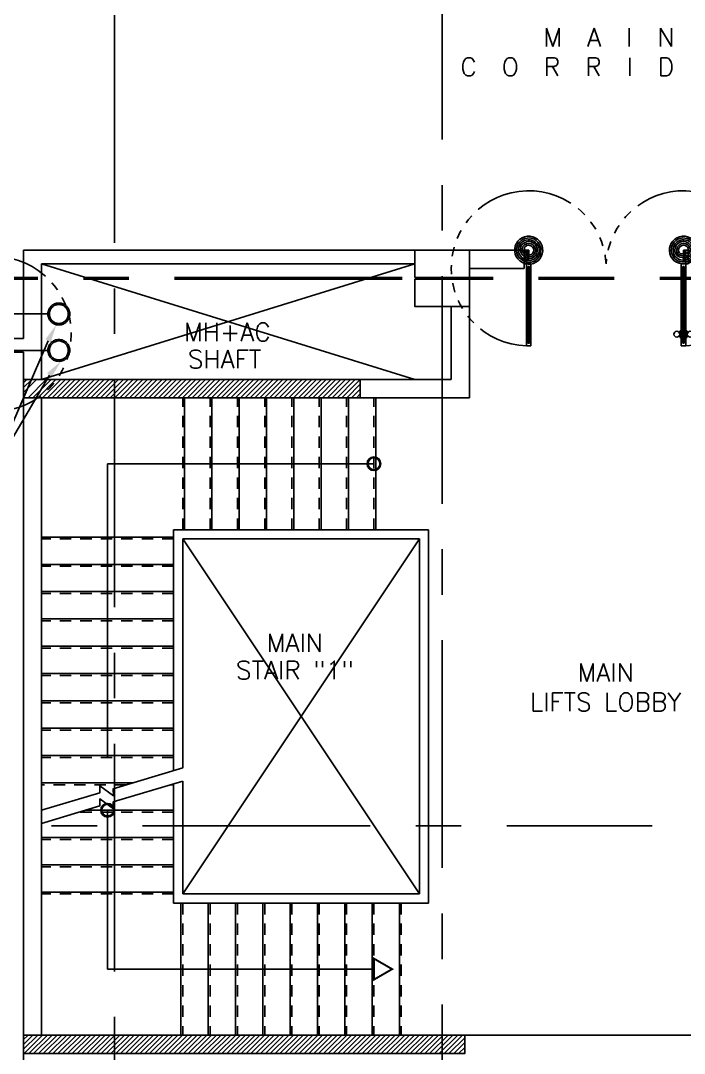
# Model space of a CAD drawing. Extents: x 417866242 to 417866861, y 43498051 to 43498155.
# Drawn here: x 417866841.08 to 417866848.37, y 43498101.52 to 43498112.86 of the extents above; entities that cross this region are included whole.
import ezdxf
from ezdxf.enums import TextEntityAlignment as Align

# ---------------------------------------------------------------- set-up
doc = ezdxf.new("R2010")
doc.units = 0
doc.header["$MEASUREMENT"] = 0
for name, pattern in [('CENTER2', [1.125, 0.75, -0.125, 0.125, -0.125]), ('CENTERX2', [4, 2.5, -0.5, 0.5, -0.5]), ('HIDDEN', [0.375, 0.25, -0.125]), ('HIDDEN2', [0.1875, 0.125, -0.0625])]:
    doc.linetypes.add(name, pattern=pattern)
doc.layers.get('0').update_dxf_attribs({"linetype": 'CONTINUOUS'})
for name, color, linetype in [('AC-CH', 6, 'CENTER2'), ('AC-CHT', 2, 'CONTINUOUS'), ('AXES', 11, 'CENTERX2'), ('COL', 11, 'CONTINUOUS'), ('DOOR', 11, 'CONTINUOUS'), ('HAT', 11, 'CONTINUOUS'), ('RM-NAME', 11, 'CONTINUOUS'), ('SHAFT', 11, 'CONTINUOUS'), ('STR', 11, 'CONTINUOUS'), ('WALL', 11, 'CONTINUOUS')]:
    doc.layers.add(name, color=color, linetype=linetype)
doc.styles.add('ROMANS', font='ROMANS.shx', dxfattribs={"width": 0.6})

# ---------------------------------------------------------------- blocks, each defined once
blk = doc.blocks.new('A$C272A55A0')
at = {"layer": 'DOOR', "color": 0, "linetype": 'ByBlock'}
for p, q in [((-0.0001203324354719371, 900.3541752648598), (-0.0001203324500238523, 1050.354175264831)), ((49.99987966756453, 1050.354175264918), (-0.0001203324354719371, 1050.354175264918)), ((49.99987966756453, 950.354175264918), (49.99987966756453, 1050.354175264918)), ((1749.999879667535, 950.354175264918), (1749.999879667535, 1050.354175264918)), ((1749.999879667535, 1050.354175264918), (1799.999879667535, 1050.354175264918)), ((1799.999879667535, 1050.354175264918), (1799.999879667535, 900.354175264918)), ((24.99987966756453, 950.354175264918), (49.99987966756453, 950.354175264918)), ((24.99987966756453, 900.354175264918), (24.99987966756453, 950.354175264918)), ((1774.999879667535, 950.354175264918), (1749.999879667535, 950.354175264918)), ((1774.999879667535, 900.354175264918), (1774.999879667535, 950.354175264918)), ((-0.0001203324354719371, 900.354175264918), (24.99987966756453, 900.354175264918)), ((74.99987966756453, 900.354175264918), (24.99987966756453, 900.354175264918)), ((24.99987966756453, 850.354175264918), (24.99987966756453, 900.354175264918)), ((41.99987966756453, 850.354175264918), (24.99987966756453, 850.354175264918)), ((57.99987966756453, 870.354175264918), (41.99987966756453, 870.354175264918)), ((41.99987966756453, 870.354175264918), (41.99987966756453, 850.354175264918)), ((57.99987966756453, 850.354175264918), (57.99987966756453, 870.354175264918)), ((74.99987966756453, 850.354175264918), (57.99987966756453, 850.354175264918)), ((74.99987966756453, 900.354175264918), (74.99987966756453, 850.354175264918)), ((1724.999879667535, 900.354175264918), (1774.999879667535, 900.354175264918)), ((1724.999879667535, 900.354175264918), (1724.999879667535, 850.354175264918)), ((1724.999879667535, 850.354175264918), (1741.999879667535, 850.354175264918)), ((1741.999879667535, 870.354175264918), (1757.999879667535, 870.354175264918)), ((1741.999879667535, 850.354175264918), (1741.999879667535, 870.354175264918)), ((1757.999879667535, 870.354175264918), (1757.999879667535, 850.354175264918)), ((1757.999879667535, 850.354175264918), (1774.999879667535, 850.354175264918)), ((1799.999879667535, 900.354175264918), (1774.999879667535, 900.354175264918)), ((1774.999879667535, 850.354175264918), (1774.999879667535, 900.354175264918)), ((1717.799879667495, 160.1117180435103), (1708.799879667495, 160.1117180435103)), ((1708.799879667495, 95.31171804352198), (1708.799879667495, 160.1117180435103)), ((1724.999879667535, 172.7117180435162), (1717.799879667495, 172.7117180435162)), ((1717.799879667495, 172.7117180435162), (1717.799879667495, 82.71171804351616)), ((1717.799879667495, 95.31171804352198), (1717.799879667495, 160.1117180435103)), ((1774.999879667535, 172.7117180435162), (1782.199879667576, 172.7117180435162)), ((1782.199879667576, 172.7117180435162), (1782.199879667576, 82.71171804351616)), ((1782.199879667576, 160.1117180435103), (1791.199879667576, 160.1117180435103)), ((1782.199879667576, 95.31171804352198), (1782.199879667576, 160.1117180435103)), ((1791.199879667576, 95.31171804352198), (1791.199879667576, 160.1117180435103)), ((24.99987966756453, 50.35417526491801), (41.99987966753542, 50.35417526491801)), ((24.99987966756453, 50.35417526491801), (24.99987966756453, 0.3541752649180125)), ((24.99987966756453, 0.3541752649180125), (74.99987966756453, 0.3541752649180125)), ((74.99987966756453, 0.3541752649180125), (24.99987966756453, 0.3541752649180125)), ((41.99987966753542, 50.35417526491801), (41.99987966753542, 30.35417526491801)), ((41.99987966756453, 30.35417526491801), (57.99987966756453, 30.35417526491801)), ((57.99987966756453, 50.35417526491801), (74.99987966756453, 50.35417526491801)), ((57.99987966756453, 50.35417526491801), (57.99987966756453, 30.35417526491801)), ((74.99987966756453, 50.35417526491801), (74.99987966704066, 0.3541752648889087)), ((1717.799879667495, 95.31171804352198), (1708.799879667495, 95.31171804352198)), ((1724.999879667535, 82.71171804351616), (1717.799879667495, 82.71171804351616)), ((1741.999879667535, 50.35417526491801), (1724.999879667535, 50.35417526491801)), ((1724.999879667535, 50.35417526491801), (1724.999879668059, 0.3541752648889087)), ((1774.999879667535, 0.3541752649180125), (1724.999879667535, 0.3541752649180125)), ((1724.999879667535, 0.3541752649180125), (1774.999879667535, 0.3541752649180125)), ((1741.999879667535, 50.35417526491801), (1741.999879667535, 30.35417526491801)), ((1757.999879667535, 30.35417526491801), (1741.999879667535, 30.35417526491801)), ((1774.999879667535, 50.35417526491801), (1757.999879667565, 50.35417526491801)), ((1757.999879667565, 50.35417526491801), (1757.999879667565, 30.35417526491801)), ((1774.999879667535, 82.71171804351616), (1782.199879667576, 82.71171804351616)), ((1774.999879667535, 50.35417526491801), (1774.999879667535, 0.3541752649180125)), ((1782.199879667576, 95.31171804352198), (1791.199879667576, 95.31171804352198))]:
    blk.add_line(p, q, dxfattribs=at)
at = {"layer": 'DOOR', "color": 9, "linetype": 'ByBlock'}
for p, q in [((49.99987966756453, 1050.354175264918), (-0.0001203324354719371, 1010.208440949064)), ((49.99987966756453, 1050.354175264918), (-0.0001203324354719371, 936.6442452724732)), ((49.99987966756453, 1050.354175264918), (36.64259362407029, 950.354175264918)), ((1749.999879667535, 1050.354175264918), (1799.999879667535, 1010.208440949064)), ((1749.999879667535, 1050.354175264918), (1799.999879667535, 936.6442452724732)), ((1749.999879667535, 1050.354175264918), (1763.35716571103, 950.354175264918))]:
    blk.add_line(p, q, dxfattribs=at)
at = {"layer": 'DOOR', "linetype": 'ByBlock'}
for p, q in [((24.99987966756453, 850.354175264918), (24.99987966756453, 50.35417526491801)), ((41.99987966756453, 850.354175264918), (41.99987966753542, 50.35417526491801)), ((57.99987966756453, 850.354175264918), (57.99987966756453, 50.35417526491801)), ((74.99987966756453, 50.35417526491801), (74.99987966756453, 850.354175264918)), ((1724.999879667535, 50.35417526491801), (1724.999879667535, 850.354175264918)), ((1741.999879667535, 850.354175264918), (1741.999879667535, 50.35417526491801)), ((1757.999879667535, 850.354175264918), (1757.999879667565, 50.35417526491801)), ((1774.999879667535, 850.354175264918), (1774.999879667535, 50.35417526491801))]:
    blk.add_line(p, q, dxfattribs=at)
at = {"layer": 'DOOR', "color": 0, "linetype": 'ByBlock'}
for centre in [(1676.468935452576, 127.7117180435162), (1823.530823882553, 127.7117180435162)]:
    blk.add_circle(centre, 32.39999999998526, dxfattribs=at)
at = {"layer": 'DOOR', "color": 9, "linetype": 'ByBlock'}
for centre, radius, start, end in [((49.99987966756453, 1050.354175264918), 54.40195781277725, 203.2073828919769, 270), ((49.99987966756453, 1050.354175264918), 34.40195781277725, 180, 270), ((49.99987966756453, 1050.354175264918), 14.40195781277725, 180, 270), ((1749.999879667535, 1050.354175264918), 14.40195781277725, 270, 0), ((1749.999879667535, 1050.354175264918), 34.40195781277725, 270, 0), ((1749.999879667535, 1050.354175264918), 54.40195781277725, 270, 336.7926171080232), ((49.99987966756453, 1050.354175264918), 74.40195781277725, 227.7764264168309, 270), ((49.99987966756453, 1050.354175264918), 94.40195781277725, 238.0181880330829, 270), ((49.99987966756453, 1050.354175264918), 114.4019578127773, 244.083841882062, 257.3774258712915), ((49.99987966756453, 1050.354175264918), 134.4019578127773, 248.1598493930308, 259.2800236451595), ((1749.999879667535, 1050.354175264918), 74.40195781277725, 270, 312.2235735831691), ((1749.999879667535, 1050.354175264918), 94.40195781277725, 270, 301.9818119669171), ((1749.999879667535, 1050.354175264918), 114.4019578127773, 282.6225741287084, 295.916158117938), ((1749.999879667535, 1050.354175264918), 134.4019578127773, 280.7199763548405, 291.8401506069692), ((49.99987966756453, 1050.354175264918), 154.4019578127773, 251.1052885492919, 256.2857707775486), ((1749.999879667535, 1050.354175264918), 154.4019578127773, 283.7142292224514, 288.8947114507081)]:
    blk.add_arc(centre, radius, start, end, dxfattribs=at)
at = {"layer": 'DOOR', "linetype": 'HIDDEN', "ltscale": 0.5}
for centre, radius, start, end in [((49.99987966756453, 851.395841931575), 851.4087845464003, 268.3173765331032, 3.296482377102192), ((1749.999879667521, 851.3958419315459), 851.4087845463584, 176.7035176228957, 271.6826234668978)]:
    blk.add_arc(centre, radius, start, end, dxfattribs=at)
at = {"layer": 'WALL', "linetype": 'ByBlock'}
blk.add_line((1799.999879667565, 900.3541752650344), (1799.99987966755, 1050.354175265005), dxfattribs=at)
blk = doc.blocks.new('RM1')
at = {"layer": 'RM-NAME', "style": 'ROMANS'}
for tag, p in [('ROOMNAME1', (0, 323.8095238059759)), ('ROOMNAME2', (0, 0))]:
    blk.add_attdef(tag, text='', height=200, dxfattribs=at).set_placement(p, align=Align.MIDDLE)
blk = doc.blocks.new('*X128')
at = {"color": 0}
for p, q in [((76229.2220864799, 144853.9352006344), (76375.0208596564, 144999.7339738108)), ((76229.22208647984, 144906.9682092233), (76321.98785106742, 144999.7339738108)), ((76229.22208647979, 144960.0012178122), (76268.95484247842, 144999.7339738108)), ((76281.08687683438, 144799.7339738108), (76481.0868768344, 144999.7339738109)), ((76334.11988542337, 144799.7339738108), (76534.1198854234, 144999.7339738109)), ((76387.15289401237, 144799.7339738108), (76587.15289401238, 144999.7339738109)), ((76440.18590260136, 144799.7339738108), (76640.18590260137, 144999.7339738109)), ((76493.21891119034, 144799.7339738108), (76693.21891119037, 144999.7339738109)), ((76546.25191977934, 144799.7339738108), (76746.25191977936, 144999.7339738109)), ((76599.28492836833, 144799.7339738108), (76799.28492836836, 144999.7339738109)), ((76652.31793695733, 144799.7339738108), (76852.31793695735, 144999.7339738109)), ((76705.35094554632, 144799.7339738109), (76905.35094554635, 144999.7339738109)), ((76758.38395413532, 144799.7339738109), (76958.38395413534, 144999.7339738109)), ((76811.41696272431, 144799.7339738109), (77011.41696272432, 144999.7339738109)), ((76864.4499713133, 144799.7339738109), (77064.44997131333, 144999.7339738109)), ((76917.4829799023, 144799.7339738109), (77117.48297990231, 144999.7339738109)), ((76970.51598849129, 144799.7339738109), (77170.51598849132, 144999.7339738109)), ((77023.54899708029, 144799.7339738109), (77223.5489970803, 144999.7339738109)), ((77076.58200566928, 144799.7339738109), (77276.5820056693, 144999.7339738109)), ((77129.61501425828, 144799.7339738109), (77329.61501425829, 144999.7339738109)), ((77182.64802284726, 144799.7339738109), (77382.64802284728, 144999.7339738109)), ((77235.68103143625, 144799.7339738109), (77435.68103143628, 144999.7339738109)), ((77288.71404002525, 144799.7339738109), (77488.71404002527, 144999.7339738109)), ((77341.74704861424, 144799.7339738109), (77541.74704861427, 144999.7339738109)), ((77394.78005720324, 144799.7339738109), (77594.78005720326, 144999.7339738109)), ((77447.81306579223, 144799.7339738109), (77647.81306579226, 144999.7339738109)), ((77500.84607438123, 144799.7339738109), (77700.84607438125, 144999.7339738109)), ((77553.87908297022, 144799.7339738109), (77753.87908297023, 144999.7339738109)), ((77606.9120915592, 144799.7339738109), (77806.91209155924, 144999.7339738109)), ((77659.94510014821, 144799.7339738109), (77859.94510014822, 144999.7339738109)), ((77712.9781087372, 144799.7339738109), (77912.97810873722, 144999.7339738109)), ((77766.0111173262, 144799.7339738109), (77966.01111732621, 144999.7339738109)), ((77819.04412591518, 144799.7339738109), (78019.04412591521, 144999.7339738109)), ((77872.07713450419, 144799.7339738109), (78072.0771345042, 144999.7339738109)), ((77925.11014309317, 144799.7339738109), (78125.1101430932, 144999.7339738109)), ((77978.14315168216, 144799.7339738109), (78178.14315168219, 144999.7339738109)), ((78031.17616027116, 144799.7339738109), (78231.17616027118, 144999.7339738109)), ((78084.20916886015, 144799.7339738109), (78284.20916886018, 144999.7339738109)), ((78137.24217744915, 144799.7339738109), (78337.24217744917, 144999.7339738109)), ((78190.27518603814, 144799.7339738109), (78390.27518603817, 144999.7339738109)), ((78243.30819462714, 144799.7339738109), (78443.30819462716, 144999.7339738109)), ((78296.34120321613, 144799.7339738109), (78496.34120321616, 144999.7339738109)), ((78349.37421180513, 144799.7339738109), (78549.37421180515, 144999.7339738109)), ((78402.40722039412, 144799.7339738109), (78602.40722039413, 144999.7339738109)), ((78455.4402289831, 144799.7339738109), (78655.44022898313, 144999.7339738109)), ((78508.4732375721, 144799.7339738109), (78708.47323757212, 144999.7339738109)), ((78561.5062461611, 144799.7339738109), (78761.50624616112, 144999.7339738109)), ((78614.5392547501, 144799.7339738109), (78814.53925475011, 144999.7339738109)), ((78667.57226333908, 144799.7339738109), (78867.57226333911, 144999.7339738109)), ((78720.60527192809, 144799.7339738109), (78920.6052719281, 144999.733973811)), ((78773.63828051707, 144799.7339738109), (78973.63828051709, 144999.733973811)), ((78826.67128910606, 144799.7339738109), (79026.67128910609, 144999.733973811)), ((78879.70429769506, 144799.7339738109), (79079.70429769508, 144999.733973811)), ((78932.73730628405, 144799.7339738109), (79132.73730628408, 144999.733973811)), ((78985.77031487305, 144799.7339738109), (79185.77031487307, 144999.733973811)), ((79038.80332346204, 144799.7339738109), (79238.80332346207, 144999.733973811)), ((79091.83633205104, 144799.7339738109), (79291.83633205105, 144999.733973811)), ((79144.86934064003, 144799.733973811), (79344.86934064004, 144999.733973811)), ((79197.90234922901, 144799.733973811), (79397.90234922904, 144999.733973811)), ((79250.93535781802, 144799.733973811), (79450.93535781803, 144999.733973811)), ((79303.968366407, 144799.733973811), (79503.96836640703, 144999.733973811)), ((79357.001374996, 144799.733973811), (79557.00137499602, 144999.733973811)), ((79410.03438358499, 144799.733973811), (79610.03438358502, 144999.733973811)), ((79463.067392174, 144799.733973811), (79663.06739217401, 144999.733973811)), ((79516.10040076298, 144799.733973811), (79716.100400763, 144999.733973811)), ((79569.13340935197, 144799.733973811), (79769.133409352, 144999.733973811)), ((79622.16641794097, 144799.733973811), (79822.16641794099, 144999.733973811)), ((79675.19942652996, 144799.733973811), (79875.19942652999, 144999.733973811)), ((79728.23243511896, 144799.733973811), (79928.23243511897, 144999.733973811)), ((79781.26544370795, 144799.733973811), (79929.22100634067, 144947.6895364437)), ((79834.29845229695, 144799.733973811), (79929.22100634067, 144894.6565278547)), ((79887.33146088594, 144799.733973811), (79929.22100634067, 144841.6235192657))]:
    blk.add_line(p, q, dxfattribs=at)
blk = doc.blocks.new('*X127')
at = {"color": 0}
for p, q in [((76229.22208648521, 137641.4460325369), (76387.51002776016, 137799.7339738118)), ((76229.22208648521, 137694.4790411259), (76334.47701917116, 137799.7339738118)), ((76229.22208648521, 137747.5120497149), (76281.44401058217, 137799.7339738118)), ((76240.54303634887, 137599.7339738115), (76440.54303634915, 137799.7339738118)), ((76293.57604493787, 137599.7339738115), (76493.57604493813, 137799.7339738118)), ((76346.60905352686, 137599.7339738115), (76546.60905352712, 137799.7339738118)), ((76399.64206211585, 137599.7339738115), (76599.64206211611, 137799.7339738118)), ((76452.67507070483, 137599.7339738115), (76652.67507070511, 137799.7339738118)), ((76505.70807929384, 137599.7339738115), (76705.7080792941, 137799.7339738118)), ((76558.74108788282, 137599.7339738115), (76758.74108788309, 137799.7339738118)), ((76611.77409647181, 137599.7339738115), (76811.77409647207, 137799.7339738118)), ((76664.8071050608, 137599.7339738115), (76864.80710506106, 137799.7339738118)), ((76717.8401136498, 137599.7339738115), (76917.84011365006, 137799.7339738118)), ((76770.87312223879, 137599.7339738115), (76970.87312223905, 137799.7339738118)), ((76823.90613082777, 137599.7339738115), (77023.90613082804, 137799.7339738118)), ((76876.93913941676, 137599.7339738115), (77076.93913941702, 137799.7339738118)), ((76929.97214800576, 137599.7339738115), (77129.97214800601, 137799.7339738118)), ((76983.00515659475, 137599.7339738115), (77183.00515659501, 137799.7339738118)), ((77036.03816518374, 137599.7339738115), (77236.038165184, 137799.7339738118)), ((77089.07117377274, 137599.7339738115), (77289.07117377299, 137799.7339738118)), ((77142.10418236173, 137599.7339738115), (77342.10418236197, 137799.7339738118)), ((77195.13719095071, 137599.7339738115), (77395.13719095096, 137799.7339738118)), ((77248.1701995397, 137599.7339738115), (77448.17019953995, 137799.7339738118)), ((77301.2032081287, 137599.7339738115), (77501.20320812895, 137799.7339738118)), ((77354.23621671769, 137599.7339738115), (77554.23621671794, 137799.7339738118)), ((77407.26922530668, 137599.7339738115), (77607.26922530693, 137799.7339738118)), ((77460.30223389567, 137599.7339738115), (77660.30223389591, 137799.7339738118)), ((77513.33524248467, 137599.7339738115), (77713.3352424849, 137799.7339738118)), ((77566.36825107365, 137599.7339738115), (77766.3682510739, 137799.7339738118)), ((77619.40125966264, 137599.7339738115), (77819.40125966289, 137799.7339738118)), ((77672.43426825163, 137599.7339738115), (77872.43426825188, 137799.7339738118)), ((77725.46727684063, 137599.7339738115), (77925.46727684086, 137799.7339738118)), ((77778.50028542962, 137599.7339738115), (77978.50028542985, 137799.7339738118)), ((77831.5332940186, 137599.7339738115), (78031.53329401885, 137799.7339738118)), ((77884.56630260759, 137599.7339738115), (78084.56630260784, 137799.7339738118)), ((77937.5993111966, 137599.7339738115), (78137.59931119683, 137799.7339738118)), ((77990.63231978558, 137599.7339738115), (78190.63231978581, 137799.7339738118)), ((78043.66532837457, 137599.7339738115), (78243.6653283748, 137799.7339738118)), ((78096.69833696356, 137599.7339738115), (78296.6983369638, 137799.7339738118)), ((78149.73134555256, 137599.7339738115), (78349.73134555279, 137799.7339738118)), ((78202.76435414155, 137599.7339738115), (78402.76435414178, 137799.7339738118)), ((78255.79736273053, 137599.7339738115), (78455.79736273077, 137799.7339738118)), ((78308.83037131953, 137599.7339738115), (78508.83037131975, 137799.7339738118)), ((78361.86337990852, 137599.7339738115), (78561.86337990875, 137799.7339738118)), ((78414.89638849751, 137599.7339738115), (78614.89638849774, 137799.7339738118)), ((78467.9293970865, 137599.7339738115), (78667.92939708673, 137799.7339738118)), ((78520.9624056755, 137599.7339738115), (78720.96240567572, 137799.7339738118)), ((78573.99541426449, 137599.7339738115), (78773.9954142647, 137799.7339738118)), ((78627.02842285347, 137599.7339738115), (78827.0284228537, 137799.7339738118)), ((78680.06143144246, 137599.7339738115), (78880.0614314427, 137799.7339738118)), ((78733.09444003146, 137599.7339738115), (78933.09444003168, 137799.7339738118)), ((78786.12744862045, 137599.7339738115), (78986.12744862067, 137799.7339738118)), ((78839.16045720944, 137599.7339738115), (79039.16045720965, 137799.7339738118)), ((78892.19346579842, 137599.7339738115), (79092.19346579866, 137799.7339738118)), ((78945.22647438743, 137599.7339738115), (79145.22647438764, 137799.7339738118)), ((78998.25948297641, 137599.7339738115), (79198.25948297663, 137799.7339738118)), ((79051.2924915654, 137599.7339738115), (79251.29249156562, 137799.7339738118)), ((79104.32550015439, 137599.7339738115), (79304.3255001546, 137799.7339738118)), ((79157.35850874339, 137599.7339738115), (79357.3585087436, 137799.7339738118)), ((79210.39151733238, 137599.7339738115), (79410.3915173326, 137799.7339738118)), ((79263.42452592136, 137599.7339738115), (79463.42452592158, 137799.7339738117)), ((79316.45753451035, 137599.7339738115), (79516.45753451057, 137799.7339738117)), ((79369.49054309935, 137599.7339738115), (79569.49054309956, 137799.7339738117)), ((79422.52355168834, 137599.7339738115), (79622.52355168854, 137799.7339738117)), ((79475.55656027733, 137599.7339738115), (79675.55656027755, 137799.7339738117)), ((79528.58956886631, 137599.7339738115), (79728.58956886653, 137799.7339738117)), ((79581.62257745532, 137599.7339738115), (79781.62257745552, 137799.7339738117)), ((79634.6555860443, 137599.7339738115), (79834.65558604451, 137799.7339738117)), ((79687.68859463329, 137599.7339738115), (79887.6885946335, 137799.7339738117)), ((79740.7216032223, 137599.7339738115), (79940.7216032225, 137799.7339738117)), ((79793.75461181128, 137599.7339738115), (79993.75461181148, 137799.7339738117)), ((79846.78762040027, 137599.7339738115), (80046.78762040047, 137799.7339738117)), ((79899.82062898926, 137599.7339738115), (80099.82062898946, 137799.7339738117)), ((79952.85363757826, 137599.7339738115), (80152.85363757845, 137799.7339738117)), ((80005.88664616724, 137599.7339738115), (80205.88664616745, 137799.7339738117)), ((80058.91965475623, 137599.7339738115), (80258.91965475644, 137799.7339738117)), ((80111.95266334522, 137599.7339738115), (80311.95266334542, 137799.7339738117)), ((80164.98567193422, 137599.7339738115), (80364.98567193441, 137799.7339738117)), ((80218.01868052321, 137599.7339738115), (80418.0186805234, 137799.7339738117)), ((80271.0516891122, 137599.7339738115), (80471.0516891124, 137799.7339738117)), ((80324.08469770118, 137599.7339738115), (80524.08469770139, 137799.7339738117)), ((80377.11770629018, 137599.7339738115), (80577.11770629037, 137799.7339738117)), ((80430.15071487917, 137599.7339738115), (80630.15071487936, 137799.7339738117)), ((80483.18372346816, 137599.7339738115), (80683.18372346835, 137799.7339738117)), ((80536.21673205715, 137599.7339738115), (80736.21673205735, 137799.7339738117)), ((80589.24974064615, 137599.7339738115), (80789.24974064634, 137799.7339738117)), ((80642.28274923514, 137599.7339738115), (80842.28274923532, 137799.7339738117)), ((80695.31575782412, 137599.7339738115), (80895.31575782431, 137799.7339738117)), ((80748.34876641311, 137599.7339738115), (80948.3487664133, 137799.7339738117)), ((80801.38177500211, 137599.7339738115), (81001.3817750023, 137799.7339738117)), ((80854.4147835911, 137599.7339738115), (81054.41478359129, 137799.7339738117)), ((80907.44779218009, 137599.7339738115), (81079.22208648521, 137771.5082681167)), ((80960.48080076909, 137599.7339738115), (81079.22208648521, 137718.4752595277)), ((81013.51380935808, 137599.7339738115), (81079.22208648521, 137665.4422509387)), ((81066.54681794706, 137599.7339738115), (81079.22208648521, 137612.4092423497))]:
    blk.add_line(p, q, dxfattribs=at)
blk = doc.blocks.new('C5')
at = {"layer": 'HAT', "linetype": 'ByBlock'}
h = blk.add_hatch(dxfattribs=at)
h.set_pattern_fill('ANSI31', color=256, scale=300, style=0)
h.set_pattern_definition([(45, (-223356.1822811712, -51411.00533739349), (-26.51650429449553, 26.51650429449553), [])])
h.paths.add_polyline_path([(300.0000000001455, 300.0000000000218), (0, 300.0000000000146), (0, 1.455191522836685e-11), (300.0000000001164, 3.637978807091713e-11)])
h.paths.add_polyline_path([(599.9999999999709, 300.0000000000073), (300.0000000001455, 300.0000000000073), (300.0000000000873, 4.365574568510056e-11), (600, 6.548361852765083e-11)])
at = {"layer": 'COL'}
blk.add_lwpolyline([(600, 300.0000000000509), (0, 300.0000000000218), (0, 2.91038304567337e-11), (600, 5.820766091346741e-11)], close=True, dxfattribs=at)

msp = doc.modelspace()

# ---------------------------------------------------------------- linework, layer by layer
at = {"layer": 'AC-CH'}
for p, q in [((417866841.3777087, 43498109.63896271), (417866839.9334787, 43498109.63896271)), ((417866841.3777087, 43498109.2389627), (417866839.9334787, 43498109.2389627))]:
    msp.add_line(p, q, dxfattribs=at)
for centre, major_axis, ratio, start_param, end_param in [((417866841.4977091, 43498109.63896238), (0.08485301781959831, 0.0848530178195983), 0.9999994416535107, 0.7853984425707707, 7.068583749750357), ((417866841.4977091, 43498109.63896238), (0.07353927037237495, 0.07353927037237494), 0.9999997914488906, 0.7853982676730138, 7.0685835748526), ((417866841.4977091, 43498109.23896173), (0.08485301781959831, 0.0848530178195983), 0.9999994416535107, 0.7853984425707707, 7.068583749750357), ((417866841.4977091, 43498109.23896173), (0.07353927037237495, 0.07353927037237494), 0.9999997914488906, 0.7853982676730138, 7.0685835748526)]:
    msp.add_ellipse(centre, major_axis=major_axis, ratio=ratio, start_param=start_param, end_param=end_param, dxfattribs=at)
at = {"layer": 'AC-CHT', "color": 4}
for p in [(417866841.3793581, 43498109.34495644), (417866841.3938127, 43498108.96831397)]:
    msp.add_line(p, (417866840.7265933, 43498107.83160035), dxfattribs=at)
for points in [[(417866841.4089721, 43498109.32965554), (417866841.349744, 43498109.36025734), (417866841.4711635, 43498109.52264092)], [(417866841.4193475, 43498108.94688772), (417866841.3682779, 43498108.98974022), (417866841.5223702, 43498109.12152286)]]:
    msp.add_solid(points, dxfattribs=at)
at = {"layer": 'AXES'}
for p, q in [((417866845.7084786, 43498075.55546302), (417866845.7084786, 43498154.03293495)), ((417866842.1084786, 43498082.41975666), (417866842.1084786, 43498140.98975666)), ((417866778.7670338, 43498110.03975666), (417866847.5084786, 43498110.03975666)), ((417866778.7670338, 43498110.01975666), (417866847.5084786, 43498110.01975666)), ((417866859.5986695, 43498110.03975666), (417866847.5084786, 43498110.03975666)), ((417866859.5986694, 43498110.01975666), (417866847.5084786, 43498110.01975666)), ((417866778.4170337, 43498104.01975666), (417866847.5084786, 43498104.01975666)), ((417866860.0157161, 43498104.01975666), (417866847.5084786, 43498104.01975666))]:
    msp.add_line(p, q, dxfattribs=at)
at = {"layer": 'COL'}
for points in [[(417866841.1084785, 43498108.71975666), (417866841.1084785, 43498108.91975666), (417866844.8084775, 43498108.91975666), (417866844.8084775, 43498108.71975666)], [(417866845.9584785, 43498101.71975666), (417866841.1084785, 43498101.71975666), (417866841.1084785, 43498101.51975666), (417866845.9584785, 43498101.51975666)]]:
    msp.add_lwpolyline(points, close=True, dxfattribs=at)
at = {"layer": 'SHAFT'}
for p, q in [((417866845.4084786, 43498110.18975665), (417866841.3084786, 43498108.91975666)), ((417866841.3084786, 43498110.18975589), (417866845.4084781, 43498108.91975666)), ((417866842.8584786, 43498107.16975666), (417866845.4584786, 43498103.26975665)), ((417866842.8584786, 43498103.26975665), (417866845.4584786, 43498107.16975666))]:
    msp.add_line(p, q, dxfattribs=at)
at = {"layer": 'STR', "linetype": 'HIDDEN2'}
for p, q in [((417866842.8584786, 43498107.26975665), (417866842.8584786, 43498108.71975666)), ((417866843.1584786, 43498107.26975665), (417866843.1584786, 43498108.71975666)), ((417866843.4584786, 43498107.26975665), (417866843.4584786, 43498108.71975666)), ((417866843.7584786, 43498107.26975665), (417866843.7584786, 43498108.71975666)), ((417866844.0584786, 43498107.26975665), (417866844.0584786, 43498108.71975666)), ((417866844.3584786, 43498107.26975665), (417866844.3584786, 43498108.71975666)), ((417866844.6584786, 43498107.26975665), (417866844.6584786, 43498108.71975666)), ((417866844.9584786, 43498107.26975665), (417866844.9584786, 43498108.71975666)), ((417866842.7584786, 43498107.16975666), (417866841.3084786, 43498107.16975666)), ((417866842.7584786, 43498106.86975665), (417866841.3084786, 43498106.86975665)), ((417866842.7584786, 43498106.56975666), (417866841.3084786, 43498106.56975666)), ((417866842.7584786, 43498106.26975665), (417866841.3084786, 43498106.26975665)), ((417866842.7584786, 43498105.96975666), (417866841.3084786, 43498105.96975666)), ((417866842.7584786, 43498105.66975666), (417866841.3084786, 43498105.66975666)), ((417866842.7584786, 43498105.36975665), (417866841.3084786, 43498105.36975665)), ((417866842.7584786, 43498105.06975666), (417866841.3084786, 43498105.06975666)), ((417866842.7584786, 43498104.76975665), (417866841.3084786, 43498104.76975665)), ((417866842.2405335, 43498104.46975666), (417866841.3084786, 43498104.46975666)), ((417866842.7584786, 43498104.46975666), (417866842.7230322, 43498104.46975666)), ((417866842.7584786, 43498104.16975666), (417866841.724402, 43498104.16975666)), ((417866842.7584786, 43498103.86975665), (417866841.3084786, 43498103.86975665)), ((417866842.7584786, 43498103.56975666), (417866841.3084786, 43498103.56975666)), ((417866842.7584786, 43498103.26975665), (417866841.3084786, 43498103.26975665)), ((417866842.8584786, 43498103.16975666), (417866842.8584786, 43498101.71975666)), ((417866843.1584786, 43498103.16975666), (417866843.1584786, 43498101.71975666)), ((417866843.4584786, 43498103.16975666), (417866843.4584786, 43498101.71975666)), ((417866843.7584786, 43498103.16975666), (417866843.7584786, 43498101.71975666)), ((417866844.0584786, 43498103.16975666), (417866844.0584786, 43498101.71975666)), ((417866844.3584786, 43498103.16975666), (417866844.3584786, 43498101.71975666)), ((417866844.6584786, 43498103.16975666), (417866844.6584786, 43498101.71975666)), ((417866844.9584786, 43498103.16975666), (417866844.9584786, 43498101.71975666)), ((417866845.2584786, 43498103.16975666), (417866845.2584786, 43498101.71975666))]:
    msp.add_line(p, q, dxfattribs=at)
at = {"layer": 'STR'}
for p, q in [((417866842.8784786, 43498107.26975665), (417866842.8784786, 43498108.71975666)), ((417866843.1784786, 43498107.26975665), (417866843.1784786, 43498108.71975666)), ((417866843.4784786, 43498107.26975665), (417866843.4784786, 43498108.71975666)), ((417866843.7784786, 43498107.26975665), (417866843.7784786, 43498108.71975666)), ((417866844.0784786, 43498107.26975665), (417866844.0784786, 43498108.71975666)), ((417866844.3784786, 43498107.26975665), (417866844.3784786, 43498108.71975666)), ((417866844.6784786, 43498107.26975665), (417866844.6784786, 43498108.71975666)), ((417866844.9784786, 43498107.26975665), (417866844.9784786, 43498108.71975666)), ((417866844.9584786, 43498107.99475665), (417866842.0334786, 43498107.99475665)), ((417866842.0334786, 43498107.99475665), (417866842.0334786, 43498104.76975665)), ((417866842.7584786, 43498107.26975665), (417866842.7584786, 43498104.62535332)), ((417866842.7584786, 43498107.26975665), (417866845.5584786, 43498107.26975665)), ((417866845.5584786, 43498107.26975665), (417866845.5584786, 43498103.16975666)), ((417866842.7584786, 43498107.18975665), (417866841.3084786, 43498107.18975665)), ((417866842.7584786, 43498107.18975665), (417866841.3084786, 43498107.18975665)), ((417866842.8584786, 43498107.16975666), (417866842.8584786, 43498104.65539447)), ((417866842.8584786, 43498107.16975666), (417866845.4584786, 43498107.16975666)), ((417866845.4584786, 43498107.16975666), (417866845.4584786, 43498103.26975665)), ((417866842.7584786, 43498106.88975666), (417866841.3084786, 43498106.88975666)), ((417866842.7584786, 43498106.58975665), (417866841.3084786, 43498106.58975665)), ((417866842.7584786, 43498106.28975666), (417866841.3084786, 43498106.28975666)), ((417866842.7584786, 43498105.98975666), (417866841.3084786, 43498105.98975666)), ((417866842.7584786, 43498105.68975665), (417866841.3084786, 43498105.68975665)), ((417866842.7584786, 43498105.38975666), (417866841.3084786, 43498105.38975666)), ((417866842.7584786, 43498105.08975665), (417866841.3084786, 43498105.08975665)), ((417866842.7584786, 43498104.78975666), (417866841.3084786, 43498104.78975666)), ((417866842.3071088, 43498104.48975666), (417866841.3084786, 43498104.48975666)), ((417866842.7584786, 43498104.48040516), (417866842.7584786, 43498103.16975666)), ((417866842.8584786, 43498104.51044631), (417866842.8584786, 43498103.26975665)), ((417866842.7584786, 43498104.18975665), (417866841.7909773, 43498104.18975665)), ((417866842.0334786, 43498104.18975665), (417866842.0334786, 43498102.44475666)), ((417866842.7584786, 43498103.88975666), (417866841.3084786, 43498103.88975666)), ((417866842.7584786, 43498103.58975665), (417866841.3084786, 43498103.58975665)), ((417866842.7584786, 43498103.28975666), (417866841.3084786, 43498103.28975666)), ((417866842.8584786, 43498103.26975665), (417866845.4584786, 43498103.26975665)), ((417866842.7584786, 43498103.16975666), (417866845.5584786, 43498103.16975666)), ((417866842.8384786, 43498103.16975666), (417866842.8384786, 43498101.71975666)), ((417866843.1384786, 43498103.16975666), (417866843.1384786, 43498101.71975666)), ((417866843.4384786, 43498103.16975666), (417866843.4384786, 43498101.71975666)), ((417866843.7384786, 43498103.16975666), (417866843.7384786, 43498101.71975666)), ((417866844.0384786, 43498103.16975666), (417866844.0384786, 43498101.71975666)), ((417866844.3384786, 43498103.16975666), (417866844.3384786, 43498101.71975666)), ((417866844.6384786, 43498103.16975666), (417866844.6384786, 43498101.71975666)), ((417866844.9384786, 43498103.16975666), (417866844.9384786, 43498101.71975666)), ((417866845.2384786, 43498103.16975666), (417866845.2384786, 43498101.71975666)), ((417866844.9584786, 43498102.44475666), (417866842.0334786, 43498102.44475666))]:
    msp.add_line(p, q, dxfattribs=at)
at = {"layer": 'STR', "const_width": 0.02151219134471617}
for points in [[(417866842.1489487, 43498104.76975665), (417866841.9180086, 43498104.76975665), (417866842.0334786, 43498104.56975666)], [(417866844.9584786, 43498102.56022671), (417866844.9584786, 43498102.32928661), (417866845.1584786, 43498102.44475666)]]:
    msp.add_lwpolyline(points, close=True, dxfattribs=at)
at = {"layer": 'STR'}
for points in [[(417866842.8584786, 43498104.65539447), (417866842.0946774, 43498104.42593982), (417866842.0998495, 43498104.34945075), (417866841.9461992, 43498104.45912705), (417866841.9461992, 43498104.38133527), (417866841.3084786, 43498104.18975665)], [(417866842.8584786, 43498104.51044631), (417866842.0946774, 43498104.28099166), (417866842.0998495, 43498104.20450259), (417866841.9461992, 43498104.31417889), (417866841.9461992, 43498104.2363871), (417866841.3084786, 43498104.04480849)]]:
    msp.add_lwpolyline(points, dxfattribs=at)
for centre, radius in [((417866844.9584786, 43498107.99475665), 0.075), ((417866844.9584786, 43498107.99475665), 0.065), ((417866842.0334786, 43498104.18975665), 0.075), ((417866842.0334786, 43498104.18975665), 0.065)]:
    msp.add_circle(centre, radius, dxfattribs=at)
at = {"layer": 'WALL'}
for p, q in [((417866841.1084786, 43498110.33975533), (417866845.4084786, 43498110.33976568)), ((417866841.1084786, 43498110.33975533), (417866841.1084786, 43498109.36975665)), ((417866846.0084786, 43498110.33975665), (417866846.6084786, 43498110.33975665)), ((417866846.6084786, 43498110.13975666), (417866846.6084786, 43498110.33975665)), ((417866841.3084786, 43498110.18975589), (417866845.4084786, 43498110.18976491)), ((417866841.3084786, 43498108.91975666), (417866841.3084786, 43498110.18975589)), ((417866846.0084786, 43498110.13975666), (417866846.6084786, 43498110.13975666)), ((417866845.8084786, 43498108.91975666), (417866845.8084786, 43498109.71975666)), ((417866846.0084786, 43498108.91975666), (417866846.0084786, 43498109.71975666)), ((417866840.8334786, 43498109.36975665), (417866841.1084786, 43498109.36975665)), ((417866840.8334786, 43498109.21975666), (417866841.1084786, 43498109.21975666)), ((417866841.1084786, 43498109.21975666), (417866841.1084786, 43498108.91975666)), ((417866844.8084775, 43498108.91975666), (417866845.8084786, 43498108.91975666)), ((417866846.0084786, 43498108.91975666), (417866846.0084786, 43498108.71975666)), ((417866841.1084786, 43498108.71975666), (417866841.1084786, 43498103.35975666)), ((417866841.3084786, 43498108.71975666), (417866841.3084786, 43498101.71975666)), ((417866844.8084775, 43498108.71975666), (417866846.0084786, 43498108.71975666)), ((417866841.1084786, 43498104.15975665), (417866841.1084786, 43498099.26975665)), ((417866845.9584786, 43498101.71975666), (417866850.2084797, 43498101.71975666))]:
    msp.add_line(p, q, dxfattribs=at)
at = {"layer": 'WALL', "linetype": 'ByBlock', "ltscale": 0.3}
for points in [[(417866845.4084786, 43498110.33976568), (417866846.0084786, 43498110.33976568), (417866846.0084786, 43498110.03975666), (417866845.4084786, 43498110.03975666)], [(417866845.4084786, 43498110.01975665), (417866846.0084786, 43498110.01975665), (417866846.0084786, 43498109.71975666), (417866845.4084786, 43498109.71975666)], [(417866841.1084786, 43498108.91975666), (417866844.8084775, 43498108.91975666), (417866844.8084775, 43498108.71975666), (417866841.1084786, 43498108.71975666)], [(417866841.1084786, 43498101.71975666), (417866845.9584786, 43498101.71975666), (417866845.9584786, 43498101.51975665), (417866841.1084786, 43498101.51975665)]]:
    msp.add_lwpolyline(points, close=True, dxfattribs=at)

# ---------------------------------------------------------------- block references
at = {"layer": 'COL', "linetype": 'ByBlock', "xscale": 0.0009999871253967285, "yscale": 0.001000002026557922, "zscale": 0.001}
for p in [(417866845.4084785, 43498110.03975666), (417866845.4084785, 43498109.71975666)]:
    msp.add_blockref('C5', p, dxfattribs=at)
at = {"layer": 'DOOR', "color": 0, "linetype": 'ByBlock', "xscale": 0.0009999871253967285, "yscale": 0.001000002026557922, "zscale": 0.001}
msp.add_blockref('A$C272A55A0', (417866846.6084787, 43498109.28940248), dxfattribs=at)
at = {"layer": 'DOOR', "color": 0, "linetype": 'ByBlock', "xscale": -0.0009999871253967285, "yscale": 0.001000002026557922, "zscale": 0.001, "rotation": 180}
msp.add_blockref('A$C272A55A0', (417866839.0334787, 43498110.27011083), dxfattribs=at)
at = {"layer": 'HAT', "xscale": 0.0009999871253967285, "yscale": 0.001000002026557922, "zscale": 0.001}
for name in ['*X128', '*X127']:
    msp.add_blockref(name, (417866764.8792564, 43497963.92002268), dxfattribs=at)
at = {"layer": 'RM-NAME'}
ref = msp.add_blockref('RM1', (417866847.5405837, 43498112.35309793), dxfattribs=dict(at, xscale=0.0009999871253967285, yscale=0.001000002026557922, zscale=0.001))
ref.add_attrib('ROOMNAME2', 'C  O  R  R  I  D  O  R', dxfattribs={"height": 0.2, "style": 'ROMANS'}).set_placement((417866847.5405837, 43498112.35309793), align=Align.MIDDLE)
ref.add_attrib('ROOMNAME1', 'M  A  I  N', dxfattribs={"height": 0.2, "style": 'ROMANS'}).set_placement((417866847.5405837, 43498112.67690746), align=Align.MIDDLE)
ref = msp.add_blockref('RM1', (417866847.5041065, 43498105.37822399), dxfattribs=dict(at, xscale=0.0009999871253967285, yscale=0.001000002026557922, zscale=0.001))
ref.add_attrib('ROOMNAME2', 'LIFTS LOBBY', dxfattribs={"height": 0.2, "style": 'ROMANS'}).set_placement((417866847.5041065, 43498105.37822399), align=Align.MIDDLE)
ref.add_attrib('ROOMNAME1', 'MAIN', dxfattribs={"height": 0.2, "style": 'ROMANS'}).set_placement((417866847.5041065, 43498105.70203352), align=Align.MIDDLE)

# ---------------------------------------------------------------- texts
at = {"layer": 'RM-NAME', "style": 'ROMANS'}
for s, p in [('MH+AC', (417866843.3491151, 43498109.44010338)), ('SHAFT', (417866843.318285, 43498109.14297668)), ('MAIN', (417866844.0905265, 43498106.02797112)), ('STAIR "1"', (417866844.0905265, 43498105.72797112))]:
    msp.add_text(s, height=0.2, dxfattribs=at).set_placement(p, align=Align.MIDDLE)

doc.saveas('drawing.dxf')
